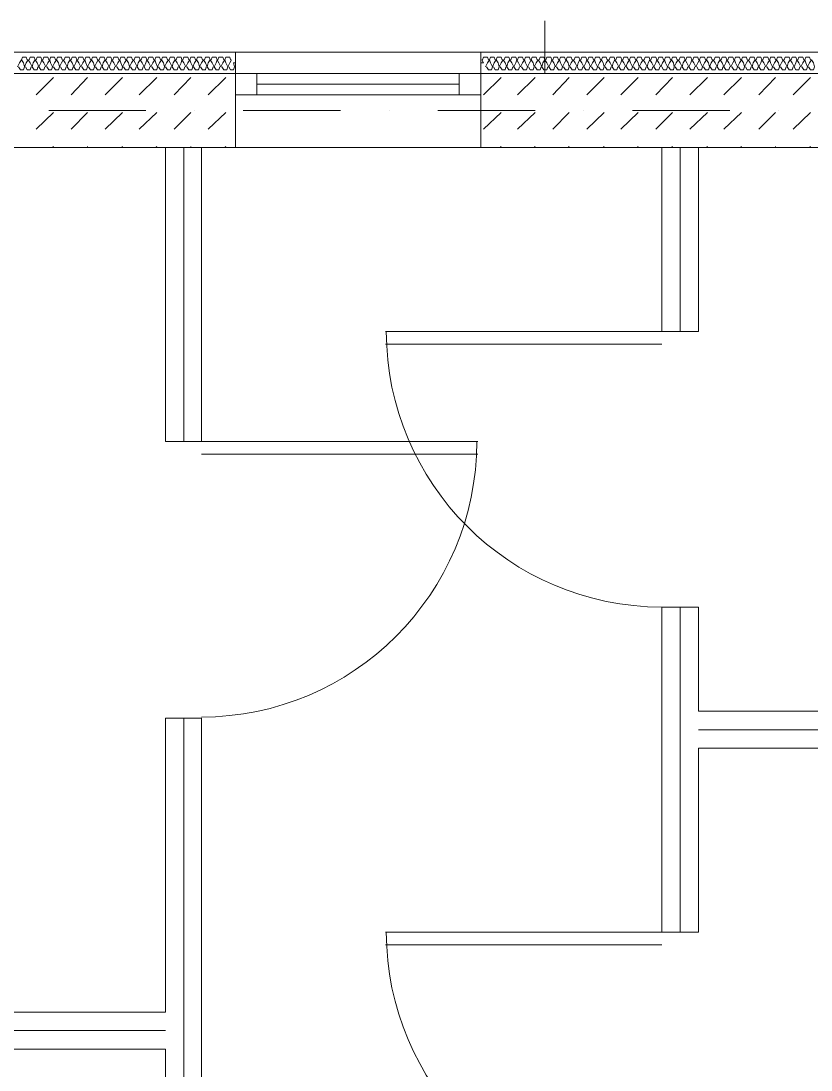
# Model space of a CAD drawing. Header units: millimetres. Extents: x 440 to 72591, y -28954 to 25941.
# Drawn here: x 21441 to 24019, y 17878 to 21299 of the extents above; entities that cross this region are included whole.
import ezdxf

# ---------------------------------------------------------------- set-up
doc = ezdxf.new("R2010")
doc.units = ezdxf.units.MM
doc.layers.add('podkład', color=7, linetype='Continuous')

msp = doc.modelspace()

# ---------------------------------------------------------------- linework, layer by layer
at = {"layer": 'podkład', "color": 4, "lineweight": 5, "transparency": 33554572}
for points in [[(23150.6, 21127.6), (23150.6, 21299.1)], [(21461.5, 21172.1), (21458.3, 21181.6), (21445.6, 21181.6), (21442.4, 21172.1)], [(21477.4, 21149.9), (21480.5, 21162.6), (21486.9, 21172.1), (21483.7, 21181.6), (21471, 21181.6), (21467.8, 21172.1)], [(21499.6, 21149.9), (21505.9, 21162.6), (21509.1, 21172.1), (21505.9, 21181.6), (21493.2, 21181.6), (21490.1, 21172.1)], [(21531.3, 21172.1), (21528.2, 21181.6), (21515.5, 21181.6), (21512.3, 21172.1)], [(21553.6, 21172.1), (21550.4, 21181.6), (21537.7, 21181.6), (21534.5, 21172.1)], [(21575.8, 21172.1), (21572.6, 21181.6), (21559.9, 21181.6), (21556.7, 21172.1)], [(21591.7, 21149.9), (21594.8, 21162.6), (21601.2, 21172.1), (21598, 21181.6), (21585.3, 21181.6), (21582.1, 21172.1)], [(21613.9, 21149.9), (21620.2, 21162.6), (21623.4, 21172.1), (21620.2, 21181.6), (21607.5, 21181.6), (21604.4, 21172.1)], [(21645.6, 21172.1), (21642.5, 21181.6), (21629.8, 21181.6), (21626.6, 21172.1)], [(21667.9, 21172.1), (21664.7, 21181.6), (21652, 21181.6), (21648.8, 21172.1)], [(21690.1, 21172.1), (21686.9, 21181.6), (21674.2, 21181.6), (21671, 21172.1)], [(21706, 21149.9), (21709.1, 21162.6), (21715.5, 21172.1), (21712.3, 21181.6), (21699.6, 21181.6), (21696.4, 21172.1)], [(21728.2, 21149.9), (21734.5, 21162.6), (21737.7, 21172.1), (21734.5, 21181.6), (21721.8, 21181.6), (21718.7, 21172.1)], [(21759.9, 21172.1), (21756.8, 21181.6), (21744.1, 21181.6), (21740.9, 21172.1)], [(21782.2, 21172.1), (21779, 21181.6), (21766.3, 21181.6), (21763.1, 21172.1)], [(21804.4, 21172.1), (21801.2, 21181.6), (21788.5, 21181.6), (21785.3, 21172.1)], [(21820.3, 21149.9), (21823.4, 21162.6), (21829.8, 21172.1), (21826.6, 21181.6), (21813.9, 21181.6), (21810.7, 21172.1)], [(21842.5, 21149.9), (21848.8, 21162.6), (21852, 21172.1), (21848.8, 21181.6), (21836.1, 21181.6), (21833, 21172.1)], [(21874.2, 21172.1), (21871.1, 21181.6), (21858.4, 21181.6), (21855.2, 21172.1)], [(21896.5, 21172.1), (21893.3, 21181.6), (21880.6, 21181.6), (21877.4, 21172.1)], [(21918.7, 21172.1), (21915.5, 21181.6), (21902.8, 21181.6), (21899.6, 21172.1)], [(21934.6, 21149.9), (21937.7, 21162.6), (21944.1, 21172.1), (21940.9, 21181.6), (21928.2, 21181.6), (21925, 21172.1)], [(21956.8, 21149.9), (21963.2, 21162.6), (21966.3, 21172.1), (21963.2, 21181.6), (21950.4, 21181.6), (21947.3, 21172.1)], [(21988.6, 21172.1), (21985.4, 21181.6), (21972.7, 21181.6), (21969.5, 21172.1)], [(22010.8, 21172.1), (22007.6, 21181.6), (21994.9, 21181.6), (21991.7, 21172.1)], [(22033, 21172.1), (22029.8, 21181.6), (22017.1, 21181.6), (22014, 21172.1)], [(22048.9, 21149.9), (22052.1, 21162.6), (22058.4, 21172.1), (22055.2, 21181.6), (22042.5, 21181.6), (22039.4, 21172.1)], [(22071.1, 21149.9), (22077.5, 21162.6), (22080.6, 21172.1), (22077.5, 21181.6), (22064.8, 21181.6), (22061.6, 21172.1)], [(22102.9, 21172.1), (22099.7, 21181.6), (22087, 21181.6), (22083.8, 21172.1)], [(22125.1, 21172.1), (22121.9, 21181.6), (22109.2, 21181.6), (22106, 21172.1)], [(22966.5, 21172.1), (22963.3, 21181.6), (22950.6, 21181.6), (22947.4, 21172.1)], [(22988.7, 21172.1), (22985.5, 21181.6), (22972.8, 21181.6), (22969.7, 21172.1)], [(23010.9, 21172.1), (23007.8, 21181.6), (22995.1, 21181.6), (22991.9, 21172.1)], [(23026.8, 21149.9), (23030, 21162.6), (23036.3, 21172.1), (23033.2, 21181.6), (23020.5, 21181.6), (23017.3, 21172.1)], [(23049, 21149.9), (23055.4, 21162.6), (23058.6, 21172.1), (23055.4, 21181.6), (23042.7, 21181.6), (23039.5, 21172.1)], [(23080.8, 21172.1), (23077.6, 21181.6), (23064.9, 21181.6), (23061.7, 21172.1)], [(23103, 21172.1), (23099.8, 21181.6), (23087.1, 21181.6), (23084, 21172.1)], [(23125.2, 21172.1), (23122.1, 21181.6), (23109.4, 21181.6), (23106.2, 21172.1)], [(23141.1, 21149.9), (23144.3, 21162.6), (23150.6, 21172.1), (23147.5, 21181.6), (23134.8, 21181.6), (23131.6, 21172.1)], [(23163.3, 21149.9), (23169.7, 21162.6), (23172.9, 21172.1), (23169.7, 21181.6), (23157, 21181.6), (23153.8, 21172.1)], [(23195.1, 21172.1), (23191.9, 21181.6), (23179.2, 21181.6), (23176, 21172.1)], [(23217.3, 21172.1), (23214.1, 21181.6), (23201.4, 21181.6), (23198.3, 21172.1)], [(23239.5, 21172.1), (23236.4, 21181.6), (23223.7, 21181.6), (23220.5, 21172.1)], [(23255.4, 21149.9), (23258.6, 21162.6), (23264.9, 21172.1), (23261.8, 21181.6), (23249.1, 21181.6), (23245.9, 21172.1)], [(23277.6, 21149.9), (23284, 21162.6), (23287.2, 21172.1), (23284, 21181.6), (23271.3, 21181.6), (23268.1, 21172.1)], [(23309.4, 21172.1), (23306.2, 21181.6), (23293.5, 21181.6), (23290.3, 21172.1)], [(23331.6, 21172.1), (23328.4, 21181.6), (23315.7, 21181.6), (23312.6, 21172.1)], [(23353.8, 21172.1), (23350.7, 21181.6), (23338, 21181.6), (23334.8, 21172.1)], [(23369.7, 21149.9), (23372.9, 21162.6), (23379.2, 21172.1), (23376.1, 21181.6), (23363.4, 21181.6), (23360.2, 21172.1)], [(23391.9, 21149.9), (23398.3, 21162.6), (23401.5, 21172.1), (23398.3, 21181.6), (23385.6, 21181.6), (23382.4, 21172.1)], [(23423.7, 21172.1), (23420.5, 21181.6), (23407.8, 21181.6), (23404.6, 21172.1)], [(23445.9, 21172.1), (23442.7, 21181.6), (23430, 21181.6), (23426.9, 21172.1)], [(23468.1, 21172.1), (23465, 21181.6), (23452.3, 21181.6), (23449.1, 21172.1)], [(23484, 21149.9), (23487.2, 21162.6), (23493.5, 21172.1), (23490.4, 21181.6), (23477.7, 21181.6), (23474.5, 21172.1)], [(23506.2, 21149.9), (23512.6, 21162.6), (23515.8, 21172.1), (23512.6, 21181.6), (23499.9, 21181.6), (23496.7, 21172.1)], [(23538, 21172.1), (23534.8, 21181.6), (23522.1, 21181.6), (23519, 21172.1)], [(23560.2, 21172.1), (23557.1, 21181.6), (23544.4, 21181.6), (23541.2, 21172.1)], [(23582.5, 21172.1), (23579.3, 21181.6), (23566.6, 21181.6), (23563.4, 21172.1)], [(23598.3, 21149.9), (23601.5, 21162.6), (23607.9, 21172.1), (23604.7, 21181.6), (23592, 21181.6), (23588.8, 21172.1)], [(23620.6, 21149.9), (23626.9, 21162.6), (23630.1, 21172.1), (23626.9, 21181.6), (23614.2, 21181.6), (23611, 21172.1)], [(23652.3, 21172.1), (23649.1, 21181.6), (23636.4, 21181.6), (23633.3, 21172.1)], [(23674.5, 21172.1), (23671.4, 21181.6), (23658.7, 21181.6), (23655.5, 21172.1)], [(23696.8, 21172.1), (23693.6, 21181.6), (23680.9, 21181.6), (23677.7, 21172.1)], [(23712.6, 21149.9), (23715.8, 21162.6), (23722.2, 21172.1), (23719, 21181.6), (23706.3, 21181.6), (23703.1, 21172.1)], [(23734.9, 21149.9), (23741.2, 21162.6), (23744.4, 21172.1), (23741.2, 21181.6), (23728.5, 21181.6), (23725.3, 21172.1)], [(23766.6, 21172.1), (23763.4, 21181.6), (23750.7, 21181.6), (23747.6, 21172.1)], [(23788.8, 21172.1), (23785.7, 21181.6), (23773, 21181.6), (23769.8, 21172.1)], [(23811.1, 21172.1), (23807.9, 21181.6), (23795.2, 21181.6), (23792, 21172.1)], [(23826.9, 21149.9), (23830.1, 21162.6), (23836.5, 21172.1), (23833.3, 21181.6), (23820.6, 21181.6), (23817.4, 21172.1)], [(23849.2, 21149.9), (23855.5, 21162.6), (23858.7, 21172.1), (23855.5, 21181.6), (23842.8, 21181.6), (23839.6, 21172.1)], [(23880.9, 21172.1), (23877.7, 21181.6), (23865, 21181.6), (23861.9, 21172.1)], [(23903.1, 21172.1), (23900, 21181.6), (23887.3, 21181.6), (23884.1, 21172.1)], [(23925.4, 21172.1), (23922.2, 21181.6), (23909.5, 21181.6), (23906.3, 21172.1)], [(23941.2, 21149.9), (23944.4, 21162.6), (23950.8, 21172.1), (23947.6, 21181.6), (23934.9, 21181.6), (23931.7, 21172.1)], [(23963.5, 21149.9), (23969.8, 21162.6), (23973, 21172.1), (23969.8, 21181.6), (23957.1, 21181.6), (23953.9, 21172.1)], [(23995.2, 21172.1), (23992, 21181.6), (23979.3, 21181.6), (23976.2, 21172.1)], [(24017.4, 21172.1), (24014.3, 21181.6), (24001.6, 21181.6), (23998.4, 21172.1)], [(21432.9, 21149.9), (21439.3, 21140.3), (21448.8, 21140.3), (21452, 21149.9), (21448.8, 21162.6), (21442.4, 21172.1), (21436.1, 21162.6), (21429.7, 21149.9)], [(21496.4, 21149.9), (21493.2, 21140.3), (21483.7, 21140.3), (21477.4, 21149.9), (21471, 21162.6), (21464.7, 21172.1), (21458.3, 21162.6), (21452, 21149.9)], [(21455.1, 21149.9), (21461.5, 21140.3), (21471, 21140.3), (21474.2, 21149.9)], [(21486.9, 21172.1), (21493.2, 21162.6), (21499.6, 21149.9), (21505.9, 21140.3), (21515.5, 21140.3), (21518.6, 21149.9)], [(21509.1, 21172.1), (21515.5, 21162.6), (21521.8, 21149.9), (21528.2, 21162.6), (21534.5, 21172.1), (21537.7, 21162.6), (21544, 21149.9), (21540.9, 21140.3), (21531.3, 21140.3), (21525, 21149.9)], [(21547.2, 21149.9), (21553.6, 21140.3), (21563.1, 21140.3), (21566.3, 21149.9), (21563.1, 21162.6), (21556.7, 21172.1), (21550.4, 21162.6), (21544, 21149.9)], [(21610.7, 21149.9), (21607.5, 21140.3), (21598, 21140.3), (21591.7, 21149.9), (21585.3, 21162.6), (21579, 21172.1), (21572.6, 21162.6), (21566.3, 21149.9)], [(21569.4, 21149.9), (21575.8, 21140.3), (21585.3, 21140.3), (21588.5, 21149.9)], [(21601.2, 21172.1), (21607.5, 21162.6), (21613.9, 21149.9), (21620.2, 21140.3), (21629.8, 21140.3), (21632.9, 21149.9)], [(21623.4, 21172.1), (21629.8, 21162.6), (21636.1, 21149.9), (21642.5, 21162.6), (21648.8, 21172.1), (21652, 21162.6), (21658.3, 21149.9), (21655.2, 21140.3), (21645.6, 21140.3), (21639.3, 21149.9)], [(21661.5, 21149.9), (21667.9, 21140.3), (21677.4, 21140.3), (21680.6, 21149.9), (21677.4, 21162.6), (21671, 21172.1), (21664.7, 21162.6), (21658.3, 21149.9)], [(21725, 21149.9), (21721.8, 21140.3), (21712.3, 21140.3), (21706, 21149.9), (21699.6, 21162.6), (21693.3, 21172.1), (21686.9, 21162.6), (21680.6, 21149.9)], [(21683.7, 21149.9), (21690.1, 21140.3), (21699.6, 21140.3), (21702.8, 21149.9)], [(21715.5, 21172.1), (21721.8, 21162.6), (21728.2, 21149.9), (21734.5, 21140.3), (21744.1, 21140.3), (21747.2, 21149.9)], [(21737.7, 21172.1), (21744.1, 21162.6), (21750.4, 21149.9), (21756.8, 21162.6), (21763.1, 21172.1), (21766.3, 21162.6), (21772.6, 21149.9), (21769.5, 21140.3), (21759.9, 21140.3), (21753.6, 21149.9)], [(21775.8, 21149.9), (21782.2, 21140.3), (21791.7, 21140.3), (21794.9, 21149.9), (21791.7, 21162.6), (21785.3, 21172.1), (21779, 21162.6), (21772.6, 21149.9)], [(21839.3, 21149.9), (21836.1, 21140.3), (21826.6, 21140.3), (21820.3, 21149.9), (21813.9, 21162.6), (21807.6, 21172.1), (21801.2, 21162.6), (21794.9, 21149.9)], [(21798, 21149.9), (21804.4, 21140.3), (21813.9, 21140.3), (21817.1, 21149.9)], [(21829.8, 21172.1), (21836.1, 21162.6), (21842.5, 21149.9), (21848.8, 21140.3), (21858.4, 21140.3), (21861.5, 21149.9)], [(21852, 21172.1), (21858.4, 21162.6), (21864.7, 21149.9), (21871.1, 21162.6), (21877.4, 21172.1), (21880.6, 21162.6), (21886.9, 21149.9), (21883.8, 21140.3), (21874.2, 21140.3), (21867.9, 21149.9)], [(21890.1, 21149.9), (21896.5, 21140.3), (21906, 21140.3), (21909.2, 21149.9), (21906, 21162.6), (21899.6, 21172.1), (21893.3, 21162.6), (21886.9, 21149.9)], [(21953.6, 21149.9), (21950.4, 21140.3), (21940.9, 21140.3), (21934.6, 21149.9), (21928.2, 21162.6), (21921.9, 21172.1), (21915.5, 21162.6), (21909.2, 21149.9)], [(21912.3, 21149.9), (21918.7, 21140.3), (21928.2, 21140.3), (21931.4, 21149.9)], [(21944.1, 21172.1), (21950.4, 21162.6), (21956.8, 21149.9), (21963.2, 21140.3), (21972.7, 21140.3), (21975.9, 21149.9)], [(21966.3, 21172.1), (21972.7, 21162.6), (21979, 21149.9), (21985.4, 21162.6), (21991.7, 21172.1), (21994.9, 21162.6), (22001.3, 21149.9), (21998.1, 21140.3), (21988.6, 21140.3), (21982.2, 21149.9)], [(22004.4, 21149.9), (22010.8, 21140.3), (22020.3, 21140.3), (22023.5, 21149.9), (22020.3, 21162.6), (22014, 21172.1), (22007.6, 21162.6), (22001.3, 21149.9)], [(22067.9, 21149.9), (22064.8, 21140.3), (22055.2, 21140.3), (22048.9, 21149.9), (22042.5, 21162.6), (22036.2, 21172.1), (22029.8, 21162.6), (22023.5, 21149.9)], [(22026.7, 21149.9), (22033, 21140.3), (22042.5, 21140.3), (22045.7, 21149.9)], [(22058.4, 21172.1), (22064.8, 21162.6), (22071.1, 21149.9), (22077.5, 21140.3), (22087, 21140.3), (22090.2, 21149.9)], [(22080.6, 21172.1), (22087, 21162.6), (22093.3, 21149.9), (22099.7, 21162.6), (22106, 21172.1), (22109.2, 21162.6), (22115.6, 21149.9), (22112.4, 21140.3), (22102.9, 21140.3), (22096.5, 21149.9)], [(22128.3, 21172.1), (22121.9, 21162.6), (22115.6, 21149.9)], [(22141, 21162.6), (22134.6, 21162.6), (22137.8, 21149.9), (22134.6, 21140.3), (22125.1, 21140.3), (22118.7, 21149.9)], [(22941.1, 21162.6), (22950.6, 21162.6), (22944.3, 21172.1)], [(22960.1, 21149.9), (22966.5, 21140.3), (22976, 21140.3), (22979.2, 21149.9), (22972.8, 21162.6), (22969.7, 21172.1), (22963.3, 21162.6), (22957, 21149.9)], [(22982.4, 21149.9), (22988.7, 21140.3), (22998.2, 21140.3), (23001.4, 21149.9), (22998.2, 21162.6), (22991.9, 21172.1), (22985.5, 21162.6), (22979.2, 21149.9)], [(23045.9, 21149.9), (23042.7, 21140.3), (23033.2, 21140.3), (23026.8, 21149.9), (23020.5, 21162.6), (23014.1, 21172.1), (23007.8, 21162.6), (23001.4, 21149.9)], [(23004.6, 21149.9), (23010.9, 21140.3), (23020.5, 21140.3), (23023.6, 21149.9)], [(23036.3, 21172.1), (23042.7, 21162.6), (23049, 21149.9), (23055.4, 21140.3), (23064.9, 21140.3), (23068.1, 21149.9)], [(23058.6, 21172.1), (23064.9, 21162.6), (23071.3, 21149.9), (23077.6, 21162.6), (23084, 21172.1), (23087.1, 21162.6), (23093.5, 21149.9), (23090.3, 21140.3), (23080.8, 21140.3), (23074.4, 21149.9)], [(23096.7, 21149.9), (23103, 21140.3), (23112.5, 21140.3), (23115.7, 21149.9), (23112.5, 21162.6), (23106.2, 21172.1), (23099.8, 21162.6), (23093.5, 21149.9)], [(23160.2, 21149.9), (23157, 21140.3), (23147.5, 21140.3), (23141.1, 21149.9), (23134.8, 21162.6), (23128.4, 21172.1), (23122.1, 21162.6), (23115.7, 21149.9)], [(23118.9, 21149.9), (23125.2, 21140.3), (23134.8, 21140.3), (23137.9, 21149.9)], [(23150.6, 21172.1), (23157, 21162.6), (23163.3, 21149.9), (23169.7, 21140.3), (23179.2, 21140.3), (23182.4, 21149.9)], [(23172.9, 21172.1), (23179.2, 21162.6), (23185.6, 21149.9), (23191.9, 21162.6), (23198.3, 21172.1), (23201.4, 21162.6), (23207.8, 21149.9), (23204.6, 21140.3), (23195.1, 21140.3), (23188.7, 21149.9)], [(23211, 21149.9), (23217.3, 21140.3), (23226.8, 21140.3), (23230, 21149.9), (23226.8, 21162.6), (23220.5, 21172.1), (23214.1, 21162.6), (23207.8, 21149.9)], [(23274.5, 21149.9), (23271.3, 21140.3), (23261.8, 21140.3), (23255.4, 21149.9), (23249.1, 21162.6), (23242.7, 21172.1), (23236.4, 21162.6), (23230, 21149.9)], [(23233.2, 21149.9), (23239.5, 21140.3), (23249.1, 21140.3), (23252.2, 21149.9)], [(23264.9, 21172.1), (23271.3, 21162.6), (23277.6, 21149.9), (23284, 21140.3), (23293.5, 21140.3), (23296.7, 21149.9)], [(23287.2, 21172.1), (23293.5, 21162.6), (23299.9, 21149.9), (23306.2, 21162.6), (23312.6, 21172.1), (23315.7, 21162.6), (23322.1, 21149.9), (23318.9, 21140.3), (23309.4, 21140.3), (23303, 21149.9)], [(23325.3, 21149.9), (23331.6, 21140.3), (23341.1, 21140.3), (23344.3, 21149.9), (23341.1, 21162.6), (23334.8, 21172.1), (23328.4, 21162.6), (23322.1, 21149.9)], [(23388.8, 21149.9), (23385.6, 21140.3), (23376.1, 21140.3), (23369.7, 21149.9), (23363.4, 21162.6), (23357, 21172.1), (23350.7, 21162.6), (23344.3, 21149.9)], [(23347.5, 21149.9), (23353.8, 21140.3), (23363.4, 21140.3), (23366.5, 21149.9)], [(23379.2, 21172.1), (23385.6, 21162.6), (23391.9, 21149.9), (23398.3, 21140.3), (23407.8, 21140.3), (23411, 21149.9)], [(23401.5, 21172.1), (23407.8, 21162.6), (23414.2, 21149.9), (23420.5, 21162.6), (23426.9, 21172.1), (23430, 21162.6), (23436.4, 21149.9), (23433.2, 21140.3), (23423.7, 21140.3), (23417.3, 21149.9)], [(23439.6, 21149.9), (23445.9, 21140.3), (23455.4, 21140.3), (23458.6, 21149.9), (23455.4, 21162.6), (23449.1, 21172.1), (23442.7, 21162.6), (23436.4, 21149.9)], [(23503.1, 21149.9), (23499.9, 21140.3), (23490.4, 21140.3), (23484, 21149.9), (23477.7, 21162.6), (23471.3, 21172.1), (23465, 21162.6), (23458.6, 21149.9)], [(23461.8, 21149.9), (23468.1, 21140.3), (23477.7, 21140.3), (23480.8, 21149.9)], [(23493.5, 21172.1), (23499.9, 21162.6), (23506.2, 21149.9), (23512.6, 21140.3), (23522.1, 21140.3), (23525.3, 21149.9)], [(23515.8, 21172.1), (23522.1, 21162.6), (23528.5, 21149.9), (23534.8, 21162.6), (23541.2, 21172.1), (23544.4, 21162.6), (23550.7, 21149.9), (23547.5, 21140.3), (23538, 21140.3), (23531.7, 21149.9)], [(23553.9, 21149.9), (23560.2, 21140.3), (23569.8, 21140.3), (23572.9, 21149.9), (23569.8, 21162.6), (23563.4, 21172.1), (23557.1, 21162.6), (23550.7, 21149.9)], [(23617.4, 21149.9), (23614.2, 21140.3), (23604.7, 21140.3), (23598.3, 21149.9), (23592, 21162.6), (23585.6, 21172.1), (23579.3, 21162.6), (23572.9, 21149.9)], [(23576.1, 21149.9), (23582.5, 21140.3), (23592, 21140.3), (23595.2, 21149.9)], [(23607.9, 21172.1), (23614.2, 21162.6), (23620.6, 21149.9), (23626.9, 21140.3), (23636.4, 21140.3), (23639.6, 21149.9)], [(23630.1, 21172.1), (23636.4, 21162.6), (23642.8, 21149.9), (23649.1, 21162.6), (23655.5, 21172.1), (23658.7, 21162.6), (23665, 21149.9), (23661.8, 21140.3), (23652.3, 21140.3), (23646, 21149.9)], [(23668.2, 21149.9), (23674.5, 21140.3), (23684.1, 21140.3), (23687.2, 21149.9), (23684.1, 21162.6), (23677.7, 21172.1), (23671.4, 21162.6), (23665, 21149.9)], [(23731.7, 21149.9), (23728.5, 21140.3), (23719, 21140.3), (23712.6, 21149.9), (23706.3, 21162.6), (23699.9, 21172.1), (23693.6, 21162.6), (23687.2, 21149.9)], [(23690.4, 21149.9), (23696.8, 21140.3), (23706.3, 21140.3), (23709.5, 21149.9)], [(23722.2, 21172.1), (23728.5, 21162.6), (23734.9, 21149.9), (23741.2, 21140.3), (23750.7, 21140.3), (23753.9, 21149.9)], [(23744.4, 21172.1), (23750.7, 21162.6), (23757.1, 21149.9), (23763.4, 21162.6), (23769.8, 21172.1), (23773, 21162.6), (23779.3, 21149.9), (23776.1, 21140.3), (23766.6, 21140.3), (23760.3, 21149.9)], [(23782.5, 21149.9), (23788.8, 21140.3), (23798.4, 21140.3), (23801.5, 21149.9), (23798.4, 21162.6), (23792, 21172.1), (23785.7, 21162.6), (23779.3, 21149.9)], [(23846, 21149.9), (23842.8, 21140.3), (23833.3, 21140.3), (23826.9, 21149.9), (23820.6, 21162.6), (23814.2, 21172.1), (23807.9, 21162.6), (23801.5, 21149.9)], [(23804.7, 21149.9), (23811.1, 21140.3), (23820.6, 21140.3), (23823.8, 21149.9)], [(23836.5, 21172.1), (23842.8, 21162.6), (23849.2, 21149.9), (23855.5, 21140.3), (23865, 21140.3), (23868.2, 21149.9)], [(23858.7, 21172.1), (23865, 21162.6), (23871.4, 21149.9), (23877.7, 21162.6), (23884.1, 21172.1), (23887.3, 21162.6), (23893.6, 21149.9), (23890.4, 21140.3), (23880.9, 21140.3), (23874.6, 21149.9)], [(23896.8, 21149.9), (23903.1, 21140.3), (23912.7, 21140.3), (23915.8, 21149.9), (23912.7, 21162.6), (23906.3, 21172.1), (23900, 21162.6), (23893.6, 21149.9)], [(23960.3, 21149.9), (23957.1, 21140.3), (23947.6, 21140.3), (23941.2, 21149.9), (23934.9, 21162.6), (23928.5, 21172.1), (23922.2, 21162.6), (23915.8, 21149.9)], [(23919, 21149.9), (23925.4, 21140.3), (23934.9, 21140.3), (23938.1, 21149.9)], [(23950.8, 21172.1), (23957.1, 21162.6), (23963.5, 21149.9), (23969.8, 21140.3), (23979.3, 21140.3), (23982.5, 21149.9)], [(23973, 21172.1), (23979.3, 21162.6), (23985.7, 21149.9), (23992, 21162.6), (23998.4, 21172.1), (24001.6, 21162.6), (24007.9, 21149.9), (24004.7, 21140.3), (23995.2, 21140.3), (23988.9, 21149.9)], [(24011.1, 21149.9), (24017.4, 21140.3), (24027, 21140.3), (24030.1, 21149.9), (24027, 21162.6), (24020.6, 21172.1), (24014.3, 21162.6), (24007.9, 21149.9)]]:
    msp.add_lwpolyline(points, dxfattribs=at)
at = {"layer": 'podkład', "color": 7, "lineweight": 5, "transparency": 33554572}
for points in [[(22210.8, 21057.8), (22210.8, 21127.6), (22141, 21127.6), (22141, 21197.5), (4503.3, 21197.5), (4503.3, 13018.4), (4903.3, 13018.4), (4903.3, 7017.5), (10221.6, 7017.5), (10221.6, 7087.4), (11021.8, 7087.4), (11021.8, 7017.5), (11682.2, 7017.5), (11682.2, 7516), (14581, 7516), (14581, 8516.1), (17102.1, 8516.1), (17102.1, 7516), (18410.2, 7516)], [(18480.1, 7658.9), (18480.1, 7585.8), (19210.3, 7585.8), (19210.3, 7516), (20000.9, 7516), (20000.9, 7017.5), (26779.8, 7017.5), (26779.8, 13018.4), (27179.8, 13018.4), (27179.8, 21197.5), (22941.1, 21197.5)], [(22210.8, 21127.6), (22941.1, 21127.6), (22941.1, 21197.5), (22141, 21197.5)], [(22871.2, 21057.8), (22871.2, 21127.6)], [(22210.8, 21092.7), (22871.2, 21092.7)], [(22141, 21057.8), (22941.1, 21057.8)], [(22141, 20886.3), (22941.1, 20886.3)], [(23531.7, 20286.2), (22629.9, 20286.2)], [(23531.7, 20245), (22629.9, 20245)], [(22029.8, 19927.5), (22931.6, 19927.5)], [(22029.8, 19886.2), (22931.6, 19886.2)], [(23531.7, 18327.2), (22629.9, 18327.2)], [(23531.7, 18285.9), (22629.9, 18285.9)]]:
    msp.add_lwpolyline(points, dxfattribs=at)
at = {"layer": 'podkład', "color": 1, "lineweight": 5, "transparency": 33554572}
for points in [[(22029.8, 15126.7), (19912, 15126.7), (19912, 16406.3), (20232.7, 16406.3), (20232.7, 16847.6), (19912, 16847.6), (19912, 20886.3), (22141, 20886.3), (22141, 21127.6), (16340, 21127.6), (16340, 20886.3), (19670.7, 20886.3), (19670.7, 16847.6), (19350, 16847.6), (19350, 16406.3), (19670.7, 16406.3), (19670.7, 15126.7), (16940.1, 15126.7)], [(23531.7, 15126.7), (26871.9, 15126.7), (26871.9, 20886.3), (22941.1, 20886.3), (22941.1, 21127.6), (27110, 21127.6), (27110, 13088.3), (26709.9, 13088.3), (26709.9, 7087.4), (21461.5, 7087.4), (21461.5, 7328.7), (26471.8, 7328.7), (26471.8, 13088.3), (23280.8, 13085.1), (23280.8, 12764.4), (22442.6, 12764.4), (22442.6, 13085.1), (21810.7, 13088.3)], [(21912.3, 20886.3), (21912.3, 19927.5), (22029.8, 19927.5), (22029.8, 20886.3)], [(23652.3, 20886.3), (23652.3, 20286.2), (23531.7, 20286.2), (23531.7, 20886.3)], [(26871.9, 18927.3), (23652.3, 18927.3), (23652.3, 18327.2), (23531.7, 18327.2), (23531.7, 19387.7), (23652.3, 19387.7), (23652.3, 19048), (26871.9, 19048)], [(19912, 17946.2), (21912.3, 17946.2), (21912.3, 16987.3), (22029.8, 16987.3), (22029.8, 19025.7), (21912.3, 19025.7), (21912.3, 18066.9), (19912, 18066.9)]]:
    msp.add_lwpolyline(points, dxfattribs=at)
at = {"layer": 'podkład', "color": 8, "lineweight": 5, "true_color": 0x808080, "transparency": 33554572}
for points in [[(21490.1, 21057.8), (21547.2, 21114.9)], [(21604.4, 21057.8), (21658.3, 21114.9)], [(21715.5, 21057.8), (21772.6, 21114.9)], [(21826.6, 21057.8), (21883.8, 21114.9)], [(21940.9, 21057.8), (21994.9, 21114.9)], [(22052.1, 21057.8), (22109.2, 21114.9)], [(22950.6, 21057.8), (23007.8, 21114.9)], [(23061.7, 21057.8), (23118.9, 21114.9)], [(23176, 21057.8), (23230, 21114.9)], [(23287.2, 21057.8), (23344.3, 21114.9)], [(23398.3, 21057.8), (23455.4, 21114.9)], [(23512.6, 21057.8), (23566.6, 21114.9)], [(23623.7, 21057.8), (23680.9, 21114.9)], [(23734.9, 21057.8), (23792, 21114.9)], [(23849.2, 21057.8), (23903.1, 21114.9)], [(23960.3, 21057.8), (24017.4, 21114.9)], [(21490.1, 20946.7), (21547.2, 21000.6)], [(21604.4, 20946.7), (21658.3, 21000.6)], [(21715.5, 20946.7), (21772.6, 21000.6)], [(21826.6, 20946.7), (21883.8, 21000.6)], [(21940.9, 20946.7), (21994.9, 21000.6)], [(22052.1, 20946.7), (22109.2, 21000.6)], [(22950.6, 20946.7), (23007.8, 21000.6)], [(23061.7, 20946.7), (23118.9, 21000.6)], [(23176, 20946.7), (23230, 21000.6)], [(23287.2, 20946.7), (23344.3, 21000.6)], [(23398.3, 20946.7), (23455.4, 21000.6)], [(23512.6, 20946.7), (23566.6, 21000.6)], [(23623.7, 20946.7), (23680.9, 21000.6)], [(23734.9, 20946.7), (23792, 21000.6)], [(23849.2, 20946.7), (23903.1, 21000.6)], [(23960.3, 20946.7), (24017.4, 21000.6)], [(21544, 20886.3), (21547.2, 20889.5)], [(21658.3, 20886.3), (21658.3, 20889.5)], [(21769.5, 20886.3), (21772.6, 20889.5)], [(21880.6, 20886.3), (21883.8, 20889.5)], [(21972.7, 19927.5), (21972.7, 20886.3)], [(21994.9, 20886.3), (21994.9, 20889.5)], [(22106, 20886.3), (22109.2, 20889.5)], [(23004.6, 20886.3), (23007.8, 20889.5)], [(23115.7, 20886.3), (23118.9, 20889.5)], [(23226.8, 20886.3), (23230, 20889.5)], [(23341.1, 20886.3), (23344.3, 20889.5)], [(23452.3, 20886.3), (23455.4, 20889.5)], [(23563.4, 20886.3), (23566.6, 20889.5)], [(23592, 20286.2), (23592, 20886.3)], [(23677.7, 20886.3), (23680.9, 20889.5)], [(23788.8, 20886.3), (23792, 20889.5)], [(23903.1, 20886.3), (23903.1, 20889.5)], [(24014.3, 20886.3), (24017.4, 20889.5)], [(23592, 18327.2), (23592, 19387.7)], [(21972.7, 16987.3), (21972.7, 19025.7)], [(23652.3, 18987.6), (26871.9, 18987.6)], [(21912.3, 18006.5), (19912, 18006.5)]]:
    msp.add_lwpolyline(points, dxfattribs=at)
at = {"layer": 'podkład', "color": 6, "lineweight": 5, "transparency": 33554572}
for points in [[(21531.3, 21007), (21848.8, 21007)], [(22007.6, 21007), (22007.6, 21007)], [(22166.4, 21007), (22483.9, 21007)], [(22642.6, 21007), (22642.6, 21007)], [(22801.4, 21007), (23118.9, 21007)], [(23277.6, 21007), (23277.6, 21007)], [(23436.4, 21007), (23753.9, 21007)], [(23912.7, 21007), (23912.7, 21007)]]:
    msp.add_lwpolyline(points, dxfattribs=at)
at = {"layer": 'podkład', "color": 7, "lineweight": 5, "transparency": 33554572}
for centre, start, end in [((23532.9, 20287.5), 180.0768, 269.9231), ((22028.6, 19928.7), 270.077, 359.923), ((23532.9, 18328.4), 180.0768, 269.9231)]:
    msp.add_arc(centre, 899.8, start, end, dxfattribs=at)

doc.saveas('drawing.dxf')
